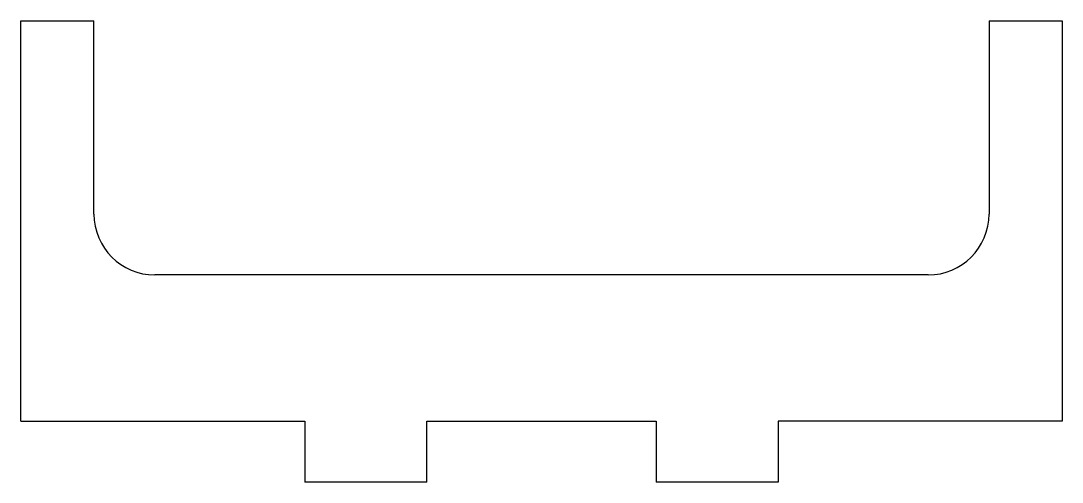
# Model space of a CAD drawing. Extents: x -27.1 to 27.1, y -12 to 12.
import ezdxf

# ---------------------------------------------------------------- set-up
doc = ezdxf.new("R2010")
doc.units = 0
doc.layers.get('0').update_dxf_attribs({"linetype": 'continuous'})

# ---------------------------------------------------------------- blocks, each defined once
blk = doc.blocks.new('FILLET001')
at = {"color": 0}
for p, q in [((-27.1145, 12.0142), (-23.3045, 12.0142)), ((-27.1145, -8.8392), (-27.1145, 12.0142)), ((-23.3045, 1.9508), (-23.3045, 12.0142)), ((23.3045, 12.0142), (23.3045, 1.9508)), ((23.3045, 12.0142), (27.1145, 12.0142)), ((27.1145, 12.0142), (27.1145, -8.8392)), ((20.1345, -1.2192), (-20.1345, -1.2192)), ((-27.1145, -8.8392), (-12.319, -8.8392)), ((-12.319, -8.8392), (-12.319, -12.0142)), ((-5.969, -12.0142), (-5.969, -8.8392)), ((-5.969, -8.8392), (5.969, -8.8392)), ((5.969, -8.8392), (5.969, -12.0142)), ((27.1145, -8.8392), (12.319, -8.8392)), ((12.319, -8.8392), (12.319, -12.0142)), ((-5.969, -12.0142), (-12.319, -12.0142)), ((12.319, -12.0142), (5.969, -12.0142))]:
    blk.add_line(p, q, dxfattribs=at)
for centre, start, end in [((-20.1345, 1.9508), -180, -90), ((20.1345, 1.9508), -90, 0)]:
    blk.add_arc(centre, 3.17, start, end, dxfattribs=at)

msp = doc.modelspace()

# ---------------------------------------------------------------- block references
msp.add_blockref('FILLET001', (0, 0))

doc.saveas('drawing.dxf')
